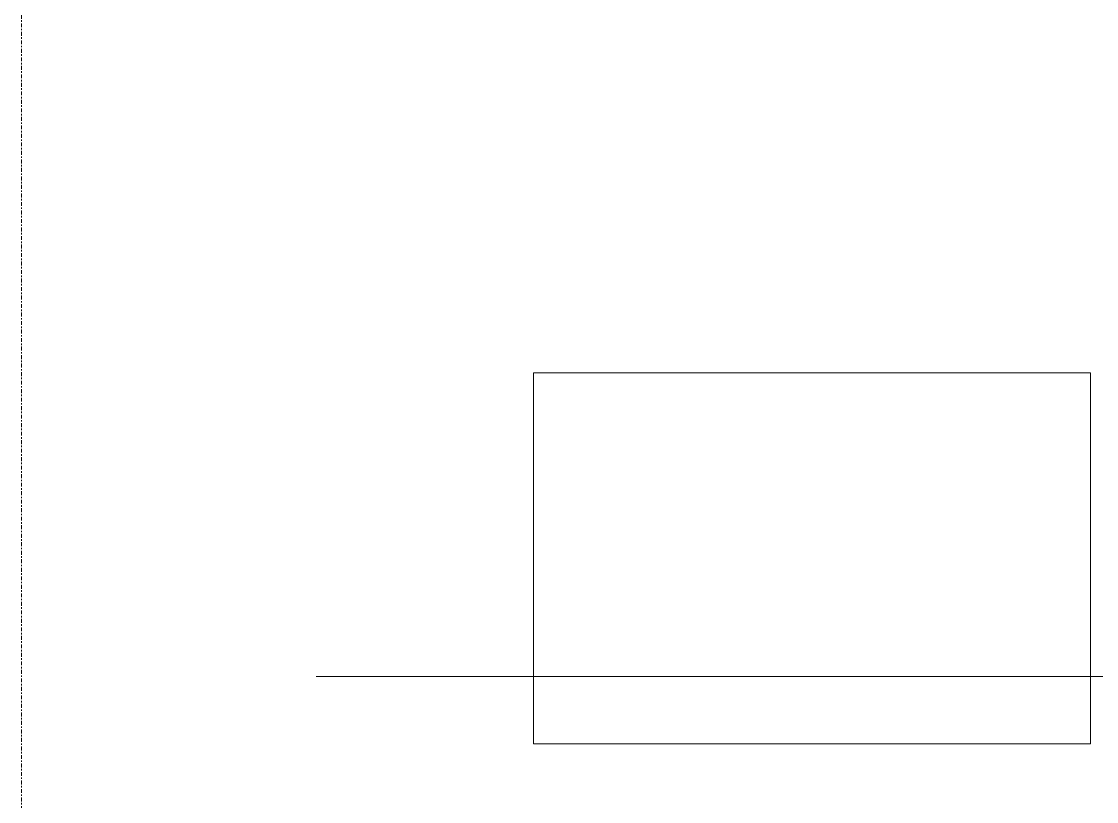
# Model space of a CAD drawing. Header units: inches. Extents: x -1106 to 1409, y -1111 to 918.
# Drawn here: x 615.2 to 684.7, y 411 to 461.4 of the extents above; entities that cross this region are included whole.
import ezdxf

# ---------------------------------------------------------------- set-up
doc = ezdxf.new("R2010")
doc.units = ezdxf.units.IN
doc.header["$MEASUREMENT"] = 0
doc.linetypes.add('Grid Line 1_4_', pattern=[0.4375, 0.25, -0.0625, 0.0625, -0.0625])
for name, color, linetype, lineweight in [('A-AREA-IDEN', 2, 'Continuous', 9), ('I-FURN', 30, 'Continuous', 9), ('S-GRID', 1, 'Continuous', 9)]:
    doc.layers.add(name, color=color, linetype=linetype, lineweight=lineweight)

# ---------------------------------------------------------------- blocks, each defined once
blk = doc.blocks.new('Side Table - Workstation 3D-4185596-7TH FLOOR TELECOM UNDERFLOOR ROUTING PLAN')
at = {"layer": 'I-FURN', "color": 53}
for p, q in [((-16.5, 60), (-40.5, 60)), ((-40.5, 60), (-40.5, 24)), ((-16.5, 24), (-16.5, 60)), ((-40.5, 24), (-16.5, 24))]:
    blk.add_line(p, q, dxfattribs=at)
blk = doc.blocks.new('18433_1 - AEO NY - CENTRAL_rvt-1-7TH FLOOR TELECOM UNDERFLOOR ROUTING PLAN')
at = {"layer": 'S-GRID', "linetype": 'Grid Line 1_4_'}
blk.add_line((615.18, -423.369), (615.18, 870.85), dxfattribs=at)
at = {"color": 53, "lineweight": 9, "rotation": 269.9999999999999}
blk.add_blockref('Side Table - Workstation 3D-4185596-7TH FLOOR TELECOM UNDERFLOOR ROUTING PLAN', (624.273, 398.193), dxfattribs=at)

msp = doc.modelspace()

# ---------------------------------------------------------------- block references
at = {"lineweight": 5}
msp.add_blockref('18433_1 - AEO NY - CENTRAL_rvt-1-7TH FLOOR TELECOM UNDERFLOOR ROUTING PLAN', (0, 0), dxfattribs=at)

# ---------------------------------------------------------------- next in the draw order: linework, layer by layer
at = {"layer": 'A-AREA-IDEN'}
msp.add_line((634.217, 419.059), (983.635, 419.059), dxfattribs=at)

doc.saveas('drawing.dxf')
